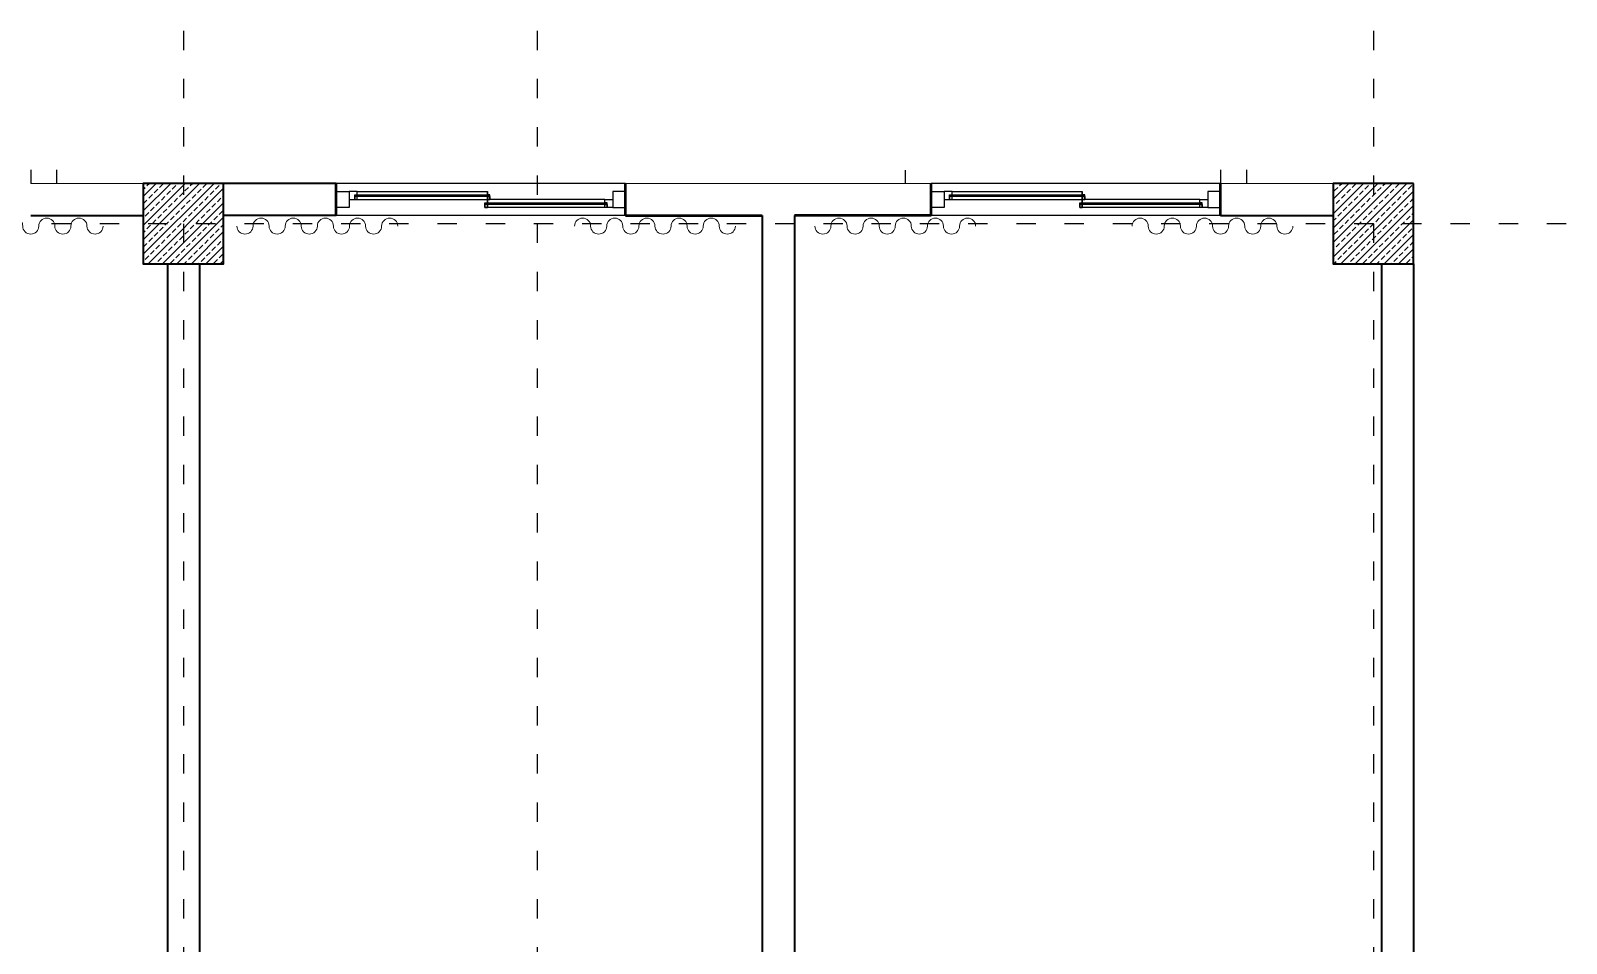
# Model space of a CAD drawing. Header units: millimetres. Extents: x 626118 to 667468, y 4481694 to 4492717.
# Drawn here: x 656708 to 657663, y 4491512 to 4492079 of the extents above; entities that cross this region are included whole.
import ezdxf

# ---------------------------------------------------------------- set-up
doc = ezdxf.new("R2010")
doc.units = ezdxf.units.MM
doc.linetypes.add('ACAD_ISO03W100', pattern=[30, 12, -18])
doc.linetypes.add('DUZ', pattern=[500, 500])
doc.layers.get('0').update_dxf_attribs({"color": 1, "linetype": 'DUZ'})
for name, color, linetype in [('AGAC', 116, 'Continuous'), ('KOLTAR_F', 145, 'Continuous'), ('PEN', 161, 'Continuous'), ('söve', 26, 'DUZ')]:
    doc.layers.add(name, color=color, linetype=linetype)
for name, color, linetype, lineweight in [('cam', 143, 'Continuous', 20), ('DUV', 220, 'Continuous', 50), ('DUVAR', 7, 'Continuous', 35), ('FE_PERDE', 205, 'Continuous', 15), ('gor25', 142, 'Continuous', 25), ('iç duvar', 7, 'Continuous', 50), ('KOLON_F', 3, 'Continuous', 35)]:
    doc.layers.add(name, color=color, linetype=linetype, lineweight=lineweight)

# ---------------------------------------------------------------- blocks, each defined once
blk = doc.blocks.new('GEN_BLOCK00601')
at = {"linetype": 'Continuous', "ltscale": 50}
for centre, start, end in [((50, 50), 0, 180), ((250, 50), 0, 180), ((450, 50), 0, 180), ((650, 50), 0, 180), ((850, 50), 0, 180), ((150, 50), 180, 0), ((350, 50), 180, 0), ((550, 50), 180, 0), ((750, 50), 180, 0), ((950, 50), 180, 0)]:
    blk.add_arc(centre, 50, start, end, dxfattribs=at)
for tag in ['Sfb', 'FLOOR']:
    blk.add_attdef(tag, (0, 0), '', height=1)

msp = doc.modelspace()

# ---------------------------------------------------------------- hatches: boundary and pattern name
at = {"layer": 'KOLTAR_F'}
h = msp.add_hatch(dxfattribs=at)
h.set_pattern_fill('ANSI33', color=256, style=0)
h.set_pattern_definition([(45, (-6025.81, -12428.142), (-4.4901280605, 4.4901280605), []), (45, (-6021.32, -12428.142), (-4.4901280605, 4.4901280605), [3.175, -1.5875])])
h.paths.add_polyline_path([(656827.67, 4491984.33), (656777.67, 4491984.33), (656777.67, 4491934.33), (656827.67, 4491934.33)])
h = msp.add_hatch(dxfattribs=at)
h.set_pattern_fill('ANSI33', color=256, style=0)
h.set_pattern_definition([(45, (-6765.81, -12428.142), (-4.4901280605, 4.4901280605), []), (45, (-6761.32, -12428.142), (-4.4901280605, 4.4901280605), [3.175, -1.5875])])
h.paths.add_polyline_path([(657567.67, 4491984.33), (657517.67, 4491984.33), (657517.67, 4491934.33), (657567.67, 4491934.33)])

# ---------------------------------------------------------------- linework, layer by layer
at = {"color": 232, "linetype": 'ACAD_ISO03W100'}
for p, q in [((656802.67, 4492079.33), (656802.67, 4488949.33)), ((657022.67, 4492079.33), (657022.67, 4488949.33)), ((657542.67, 4492079.33), (657542.67, 4488949.33)), ((657662.67, 4491959.33), (653722.67, 4491959.33))]:
    msp.add_line(p, q, dxfattribs=at)
at = {"layer": 'AGAC'}
for p, q in [((657077.67, 4491984.33), (656897.67, 4491984.33)), ((657447.67, 4491984.33), (657267.67, 4491984.33)), ((657077.67, 4491964.33), (656897.67, 4491964.33)), ((657447.67, 4491964.33), (657267.67, 4491964.33))]:
    msp.add_line(p, q, dxfattribs=at)
at = {"layer": 'cam'}
for p, q in [((656909.17, 4491977.33), (656993.17, 4491977.33)), ((656909.17, 4491976.83), (656993.17, 4491976.83)), ((656909.17, 4491976.33), (656993.17, 4491976.33)), ((657279.17, 4491977.33), (657363.17, 4491977.33)), ((657279.17, 4491976.83), (657363.17, 4491976.83)), ((657279.17, 4491976.33), (657363.17, 4491976.33)), ((657066.17, 4491972.33), (656990.17, 4491972.33)), ((657066.17, 4491971.83), (656990.17, 4491971.83)), ((657066.17, 4491971.33), (656990.17, 4491971.33)), ((657436.17, 4491972.33), (657360.17, 4491972.33)), ((657436.17, 4491971.83), (657360.17, 4491971.83)), ((657436.17, 4491971.33), (657360.17, 4491971.33))]:
    msp.add_line(p, q, dxfattribs=at)
at = {"layer": 'DUV'}
for p, q in [((656897.67, 4491964.33), (656897.67, 4491984.33)), ((656897.67, 4491964.33), (656897.67, 4491984.33)), ((656897.67, 4491964.33), (656897.67, 4491984.33)), ((657077.67, 4491964.33), (657077.67, 4491984.33)), ((657077.67, 4491964.33), (657077.67, 4491984.33)), ((657077.67, 4491964.33), (657077.67, 4491984.33)), ((657267.67, 4491964.33), (657267.67, 4491984.33)), ((657447.67, 4491964.33), (657447.67, 4491984.33)), ((657077.67, 4491964.33), (657162.67, 4491964.33)), ((657267.67, 4491964.33), (657182.67, 4491964.33))]:
    msp.add_line(p, q, dxfattribs=at)
at = {"layer": 'DUVAR'}
for p, q in [((656897.67, 4491984.33), (656827.67, 4491984.33)), ((656897.67, 4491964.33), (656897.67, 4491984.33)), ((657077.67, 4491964.33), (657077.67, 4491984.33)), ((657267.67, 4491964.33), (657267.67, 4491984.33)), ((657447.67, 4491964.33), (657447.67, 4491984.33)), ((656707.67, 4491964.33), (656777.67, 4491964.33)), ((656897.67, 4491964.33), (656827.67, 4491964.33)), ((657162.67, 4491964.33), (657077.67, 4491964.33)), ((657162.67, 4491964.33), (657162.67, 4491464.33)), ((657182.67, 4491964.33), (657182.67, 4491464.33)), ((657182.67, 4491964.33), (657267.67, 4491964.33)), ((657447.67, 4491964.33), (657517.67, 4491964.33)), ((656792.67, 4491934.33), (656792.67, 4491464.33)), ((656812.67, 4491934.33), (656812.67, 4491464.33)), ((657547.67, 4491934.33), (657547.67, 4491464.33)), ((657567.67, 4491934.33), (657567.67, 4491464.33))]:
    msp.add_line(p, q, dxfattribs=at)
at = {"layer": 'gor25'}
for p, q in [((656910.67, 4491979.33), (656991.67, 4491979.33)), ((657280.67, 4491979.33), (657361.67, 4491979.33)), ((656910.67, 4491974.33), (656991.67, 4491974.33)), ((657064.67, 4491974.33), (656991.67, 4491974.33)), ((657064.67, 4491969.33), (656991.67, 4491969.33)), ((657280.67, 4491974.33), (657361.67, 4491974.33)), ((657434.67, 4491974.33), (657361.67, 4491974.33)), ((657434.67, 4491969.33), (657361.67, 4491969.33))]:
    msp.add_line(p, q, dxfattribs=at)
at = {"layer": 'iç duvar', "color": 7, "lineweight": 18}
for p, q in [((656707.67, 4491984.33), (656777.67, 4491984.33)), ((657267.67, 4491984.33), (657077.67, 4491984.33)), ((657447.67, 4491984.33), (657517.67, 4491984.33))]:
    msp.add_line(p, q, dxfattribs=at)
at = {"layer": 'KOLON_F'}
for points in [[(656827.67, 4491984.33), (656777.67, 4491984.33), (656777.67, 4491934.33), (656827.67, 4491934.33)], [(657567.67, 4491984.33), (657517.67, 4491984.33), (657517.67, 4491934.33), (657567.67, 4491934.33)]]:
    msp.add_lwpolyline(points, close=True, dxfattribs=at)
at = {"layer": 'PEN'}
for points in [[(656905.67, 4491979.33), (656905.67, 4491979.33), (656905.67, 4491969.33), (656897.67, 4491969.33), (656897.67, 4491969.33), (656897.67, 4491979.33), (656897.67, 4491979.33), (656897.67, 4491979.33), (656905.67, 4491979.33)], [(656905.67, 4491979.33), (656905.67, 4491979.33), (656905.67, 4491974.33), (656909.17, 4491974.33), (656909.17, 4491976.33), (656909.17, 4491977.33), (656910.67, 4491977.33), (656910.67, 4491979.33), (656905.67, 4491979.33)], [(656909.17, 4491974.33), (656910.67, 4491974.33), (656910.67, 4491976.33), (656909.17, 4491976.33)], [(656991.67, 4491979.33), (656991.67, 4491979.33), (656991.67, 4491974.33), (656993.17, 4491974.33), (656993.17, 4491976.33), (656993.17, 4491977.33), (656991.67, 4491977.33), (656991.67, 4491979.33), (656991.67, 4491979.33)], [(656993.17, 4491974.33), (656991.67, 4491974.33), (656991.67, 4491976.33), (656993.17, 4491976.33)], [(657069.67, 4491979.33), (657069.67, 4491979.33), (657069.67, 4491969.33), (657077.67, 4491969.33), (657077.67, 4491969.33), (657077.67, 4491979.33), (657077.67, 4491979.33), (657077.67, 4491979.33), (657069.67, 4491979.33)], [(657275.67, 4491979.33), (657275.67, 4491979.33), (657275.67, 4491969.33), (657267.67, 4491969.33), (657267.67, 4491969.33), (657267.67, 4491979.33), (657267.67, 4491979.33), (657267.67, 4491979.33), (657275.67, 4491979.33)], [(657275.67, 4491979.33), (657275.67, 4491979.33), (657275.67, 4491974.33), (657279.17, 4491974.33), (657279.17, 4491976.33), (657279.17, 4491977.33), (657280.67, 4491977.33), (657280.67, 4491979.33), (657275.67, 4491979.33)], [(657279.17, 4491974.33), (657280.67, 4491974.33), (657280.67, 4491976.33), (657279.17, 4491976.33)], [(657361.67, 4491979.33), (657361.67, 4491979.33), (657361.67, 4491974.33), (657363.17, 4491974.33), (657363.17, 4491976.33), (657363.17, 4491977.33), (657361.67, 4491977.33), (657361.67, 4491979.33), (657361.67, 4491979.33)], [(657363.17, 4491974.33), (657361.67, 4491974.33), (657361.67, 4491976.33), (657363.17, 4491976.33)], [(657439.67, 4491979.33), (657439.67, 4491979.33), (657439.67, 4491969.33), (657447.67, 4491969.33), (657447.67, 4491969.33), (657447.67, 4491979.33), (657447.67, 4491979.33), (657447.67, 4491979.33), (657439.67, 4491979.33)], [(656991.67, 4491974.33), (656991.67, 4491974.33), (656991.67, 4491969.33), (656990.17, 4491969.33), (656990.17, 4491971.33), (656990.17, 4491972.33), (656991.67, 4491972.33), (656991.67, 4491974.33), (656991.67, 4491974.33)], [(656990.17, 4491969.33), (656991.67, 4491969.33), (656991.67, 4491971.33), (656990.17, 4491971.33)], [(657069.67, 4491974.33), (657069.67, 4491974.33), (657069.67, 4491969.33), (657066.17, 4491969.33), (657066.17, 4491971.33), (657066.17, 4491972.33), (657064.67, 4491972.33), (657064.67, 4491974.33), (657069.67, 4491974.33)], [(657066.17, 4491969.33), (657064.67, 4491969.33), (657064.67, 4491971.33), (657066.17, 4491971.33)], [(657361.67, 4491974.33), (657361.67, 4491974.33), (657361.67, 4491969.33), (657360.17, 4491969.33), (657360.17, 4491971.33), (657360.17, 4491972.33), (657361.67, 4491972.33), (657361.67, 4491974.33), (657361.67, 4491974.33)], [(657360.17, 4491969.33), (657361.67, 4491969.33), (657361.67, 4491971.33), (657360.17, 4491971.33)], [(657439.67, 4491974.33), (657439.67, 4491974.33), (657439.67, 4491969.33), (657436.17, 4491969.33), (657436.17, 4491971.33), (657436.17, 4491972.33), (657434.67, 4491972.33), (657434.67, 4491974.33), (657439.67, 4491974.33)], [(657436.17, 4491969.33), (657434.67, 4491969.33), (657434.67, 4491971.33), (657436.17, 4491971.33)]]:
    msp.add_lwpolyline(points, close=True, dxfattribs=at)
at = {"layer": 'söve'}
for p, q in [((656707.67, 4491992.91), (656707.67, 4491984.33)), ((656723.8, 4491992.91), (656723.8, 4491984.33)), ((657251.54, 4491992.7), (657251.54, 4491984.33)), ((657447.67, 4491992.91), (657447.67, 4491984.33)), ((657463.8, 4491992.91), (657463.8, 4491984.33))]:
    msp.add_line(p, q, dxfattribs=at)

# ---------------------------------------------------------------- block references
at = {"layer": 'FE_PERDE', "yscale": 0.10000020265579, "zscale": 0.10000020265579, "rotation": 180}
for p, xscale in [((656752.67, 4491962.83), 0.10000020265579), ((656835.93, 4491962.83), -0.10000020265579), ((657492.67, 4491962.83), 0.10000020265579)]:
    msp.add_blockref('GEN_BLOCK00601', p, dxfattribs=dict(at, xscale=xscale))
at = {"layer": 'FE_PERDE', "extrusion": (0, 0, -1), "yscale": 0.10000020265579, "zscale": -0.10000020265579, "rotation": 180}
for p, xscale in [((-657145.9, 4491962.83), -0.10000020265579), ((-657195.34, 4491962.83), 0.10000020265579)]:
    msp.add_blockref('GEN_BLOCK00601', p, dxfattribs=dict(at, xscale=xscale))

doc.saveas('drawing.dxf')
